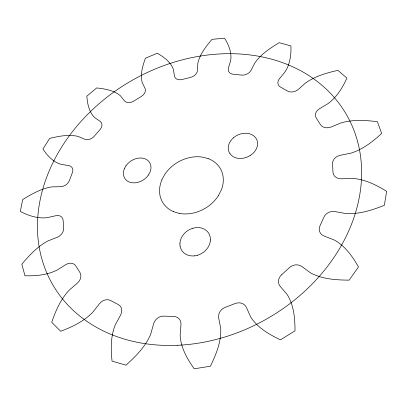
<?xml version="1.0" encoding="UTF-8"?>
<svg xmlns="http://www.w3.org/2000/svg" width="407" height="407" viewBox="0 0 407 407"><rect width="100%" height="100%" fill="white"/><g stroke="black" fill="none" stroke-linecap="round" stroke-linejoin="round"><path stroke-width="0.61" d="M179.899 243.244L180.036 246.082M161.823 179.828L164.81 174.333A33.394 26.75 -30.1 0 1 202.355 157.102L208.145 158.572M124.547 168.254L125.926 165.822M218.432 195.645L221.357 189.886A33.394 26.75 -30.1 0 0 208.135 158.582M148.524 174.934L149.893 172.451A14.708 11.325 -33.2 0 0 145.004 158.811L142.547 158.15A14.708 11.325 -33.2 0 0 125.961 165.832M281.685 274.72L289.245 267.775A9.447 8.42 -21.6 0 1 301.979 266.57L310.399 272.797C322.146 279.202 336.065 280.036 349.175 280.138L358.47 266.941C352.533 256.395 345.014 245.828 334.132 239.952L324.176 236.07A9.341 8.054 -15.8 0 1 319.988 225.829L323.824 217.302A9.31 7.962 -15.3 0 1 335.088 211.584L345.731 213.553C359.045 214.428 372.156 210.154 384.366 205.291L386.65 191.351C376.277 184.88 364.723 179.217 352.34 178.378L341.488 178.81A9.066 7.438 -14.8 0 1 332.962 172.049L332.585 163.828A9 7.331 -14.9 0 1 340.262 155.306L350.814 153.18C362.617 149.517 372.715 141.743 381.654 133.43L377.381 121.718C365.308 120.141 352.65 119.439 340.842 122.985L331.201 126.989A8.664 6.792 -16.6 0 1 320.365 124.501L316.3 118.091A8.588 6.69 -17 0 1 319.459 108.766L328.088 103.587C336.696 97.181 342.587 87.749 346.927 78.093L337.876 70.34C326.582 72.939 314.982 76.221 305.438 83.059L298.407 89.357A8.242 6.232 -19.5 0 1 287.322 90.944L280.677 87.195A8.181 6.156 -20 0 1 279.406 78.78L285.048 71.897C289.998 64.291 291.29 54.828 290.913 45.925L279.177 42.689C270.192 48.163 260.948 54.187 254.843 62.963L251.094 70.223A7.891 5.815 -22.9 0 1 241.376 75.091L233.409 74.272A7.845 5.764 -23.4 0 1 228.419 67.969L230.672 60.663C231.97 52.752 228.709 44.795 224.588 38.202L212.027 39.337C206.069 46.388 199.842 54.07 197.833 63.304L197.492 70.36A7.662 5.561 -26.4 0 1 190.288 77.488L182.178 79.467A7.641 5.535 -27 0 1 174.455 76.023L173.362 69.368C170.742 61.95 163.818 57.021 157.285 53.22L145.426 58.232C142.699 65.842 139.988 74.369 142.165 82.453L145.019 88.339A7.585 5.474 -30 0 1 141.071 96.627L133.842 101.038A7.591 5.479 -30.6 0 1 124.506 100.86L120.37 95.752C113.868 90.237 104.894 88.894 96.708 87.922L86.839 96.159C87.419 103.658 88.955 111.986 94.546 117.47L100.173 121.378A7.667 5.561 -33.6 0 1 99.908 129.716L94.485 136.009A7.692 5.591 -34.1 0 1 84.732 139.235L78.083 136.426C68.702 134.122 58.847 136.233 49.649 138.405L42.979 149.038C47.268 155.688 53.205 162.047 61.004 164.357L68.742 165.583A7.901 5.82 -37.1 0 1 72.329 172.792L69.531 180.225A7.952 5.876 -37.7 0 1 60.694 186.711L52.315 186.844C41.529 188.39 31.777 193.946 22.634 199.567L20.35 211.462C28.465 215.741 37.775 218.747 47.039 217.684L55.932 215.69A8.252 6.237 -40.5 0 1 63.141 220.538L63.629 228.108A8.318 6.319 -41 0 1 57.199 237.306L48.219 240.807C37.673 246.286 29.365 255.214 21.846 264.229L24.964 275.758C35.841 276.104 47.202 275.02 57.066 270.095L65.725 264.652A8.664 6.792 -43.4 0 1 75.758 265.934L79.869 272.38A8.735 6.894 -43.8 0 1 77.325 283.165L69.307 290.043C60.775 299.018 55.703 310.709 51.74 322.283L60.684 331.267C72.319 326.897 84.025 321.291 92.776 312.235L99.445 303.708A9.071 7.443 -45.2 0 1 110.735 300.57L118.152 304.507A9.122 7.54 -45.3 0 1 120.594 315.099L115.369 324.644C110.628 336.106 110.709 348.992 112.062 361.126L125.956 365.165C135.816 356.359 145.594 346.499 150.738 334.096L153.637 323.707A9.351 8.059 -44.2 0 1 163.879 316.137L173.413 316.427A9.376 8.135 -43.6 0 1 180.973 324.638L180.143 335.236C180.754 347.614 187.184 358.933 194.215 368.798L210.419 366.219C216.071 354.472 221.433 341.641 220.716 328.342L218.701 318.116A9.463 8.466 -36.7 0 1 225.386 307.29L235.043 303.586A9.463 8.496 -34.7 0 1 246.444 307.504L250.646 316.941C257.489 327.767 269.2 334.442 280.448 339.86L295.019 330.815C294.973 318.422 293.93 305.072 287.077 294.363L280.306 286.533A9.458 8.466 -23.3 0 1 281.69 274.72M233.292 137.902L235.729 136.096A15.176 11.996 -24.3 0 1 253.922 135.989L255.662 137.759A15.176 11.996 -24.3 0 1 252.569 153.76L250.086 155.616M192.704 228.266L195.792 227.635A15.98 13.385 -33.1 0 1 210.21 237.149L210.424 239.993M197.507 255.301L194.353 255.922M179.365 213.421L173.519 211.671M229.975 153.739L231.68 155.581A15.176 11.996 -24.3 0 0 250.081 155.611M230.026 153.729A15.176 11.996 -24.3 0 1 233.343 137.902M210.414 239.967A15.98 13.385 -33.1 0 1 197.502 255.26M194.383 255.876A15.98 13.385 -33.1 0 1 180.077 246.042M179.94 243.238A15.98 13.385 -33.1 0 1 192.74 228.266M218.417 195.64A33.399 26.755 -30.1 0 1 179.37 213.405M173.591 211.676A33.399 26.755 -30.1 0 1 161.9 179.843M148.53 174.903A14.708 11.325 -33.2 0 1 131.629 182.677L129.141 182A14.708 11.325 -33.2 0 1 124.593 168.233M177.742 345.278A169.704 136.961 -30.1 0 0 349.547 120.365A169.704 136.961 -30.1 0 0 71.337 133.089A169.704 136.961 -30.1 0 0 177.742 345.278"/></g></svg>
